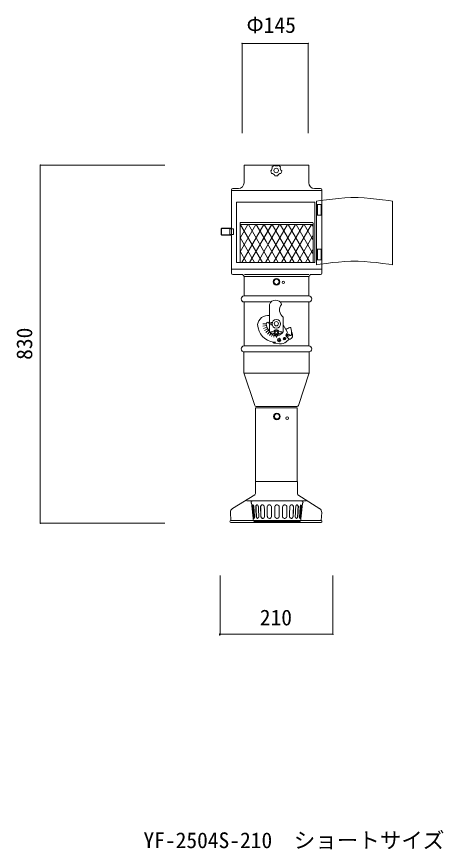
# Model space of a CAD drawing. Units: millimetres, scale not verified. Extents: x 1180 to 8247, y -2434 to 3459.
# Drawn here: x 5271 to 8247, y -2430 to 3379 of the extents above; entities that cross this region are included whole.
import ezdxf
from ezdxf.enums import TextEntityAlignment as Align

# ---------------------------------------------------------------- set-up
doc = ezdxf.new("R2010")
doc.units = ezdxf.units.MM
doc.header["$LTSCALE"] = 3
doc.header["$PDMODE"] = 32
doc.header["$PDSIZE"] = 1.5
doc.linetypes.add('DASHED1', pattern=[1.8, 1.2, -0.6])
doc.linetypes.add('LONG_DASHED1', pattern=[7, 6, -1])
doc.layers.add('1-1_NOTE', color=7, linetype='Continuous', lineweight=9)
doc.styles.add('ＭＳ ゴシック', font='')
doc.styles.get('ＭＳ ゴシック').set_extended_font_data('MS Gothic')

msp = doc.modelspace()

# ---------------------------------------------------------------- linework, layer by layer
at = {"layer": '1-1_NOTE'}
for p, q in [((6843.079, 3191.455), (7305.079, 3191.455)), ((6843.079, 3191.455), (6843.079, 2566.784)), ((7305.079, 3191.455), (7305.079, 2566.784)), ((5435.473, 2343.13), (5435.473, -155.073)), ((6856.985, 2219.91), (6856.985, 2343.13)), ((6856.985, 2343.13), (7307.592, 2343.13)), ((7070.901, 2338.91), (7091.696, 2338.91)), ((7307.592, 2219.91), (7307.592, 2343.13)), ((7307.592, 2314.91), (7307.592, 2215.915)), ((6769.055, 2165.602), (7399.055, 2165.602)), ((6769.092, 1588.91), (6769.092, 2170.91)), ((6816.985, 2179.91), (6778.092, 2179.91)), ((7347.592, 2179.91), (7390.092, 2179.91)), ((7399.092, 2101.062), (7399.092, 2170.91)), ((7363.047, 2092.251), (7363.047, 1648.251)), ((7891.047, 2092.251), (7891.047, 1648.251)), ((7350.936, 2083.373), (6803.223, 2083.373)), ((6803.223, 2083.373), (6803.223, 1663.373)), ((7350.936, 2083.373), (7350.936, 1663.373)), ((7363.686, 1993.57), (7363.686, 2068.57)), ((7363.686, 2053.57), (7369.686, 2053.57)), ((7369.686, 2008.57), (7363.686, 2008.57)), ((6828.652, 1937.509), (6828.652, 1663.373)), ((6828.652, 1928.509), (7338.652, 1928.509)), ((6938.846, 1928.509), (6828.652, 1737.648)), ((6883.42, 1928.509), (6828.652, 1833.648)), ((6832.784, 1927.185), (6985.784, 1663.185)), ((6834.652, 1943.509), (7332.652, 1943.509)), ((6994.009, 1928.56), (6841.009, 1664.56)), ((6888.969, 1927.701), (7038.969, 1663.701)), ((7048.762, 1927.185), (6895.762, 1663.185)), ((7011.463, 1808.952), (6942.437, 1928.509)), ((7049.697, 1928.509), (6987.851, 1821.388)), ((7150.939, 1663.373), (6997.863, 1928.509)), ((7160.548, 1928.509), (7007.472, 1663.373)), ((7105.123, 1928.509), (7028.193, 1795.262)), ((7206.365, 1663.373), (7053.288, 1928.509)), ((7215.974, 1928.509), (7062.898, 1663.373)), ((7261.79, 1663.373), (7108.714, 1928.509)), ((7271.399, 1928.509), (7118.323, 1663.373)), ((7317.216, 1663.373), (7164.14, 1928.509)), ((7326.825, 1928.509), (7173.749, 1663.373)), ((7338.652, 1722.244), (7219.565, 1928.509)), ((7338.652, 1818.244), (7274.991, 1928.509)), ((7338.652, 1914.244), (7330.417, 1928.509)), ((7338.652, 1937.509), (7338.652, 1663.373)), ((6697.187, 1859.504), (6697.187, 1897.904)), ((6699.587, 1859.504), (6699.587, 1897.904)), ((6701.987, 1902.704), (6764.387, 1902.704)), ((6701.987, 1900.304), (6764.387, 1900.304)), ((6758.491, 1899.222), (6758.491, 1858.422)), ((6782.491, 1899.222), (6758.491, 1899.222)), ((6782.491, 1899.222), (6782.491, 1858.422)), ((6701.987, 1857.104), (6764.387, 1857.104)), ((6701.987, 1854.704), (6764.387, 1854.704)), ((6758.491, 1858.422), (6782.491, 1858.422)), ((6929.236, 1663.373), (6828.652, 1837.59)), ((6987.851, 1821.388), (6975.268, 1799.594)), ((7095.513, 1663.373), (7011.463, 1808.952)), ((7338.652, 1852.994), (7229.175, 1663.373)), ((7028.193, 1795.262), (6952.047, 1663.373)), ((7338.652, 1756.994), (7284.6, 1663.373)), ((7363.581, 1682.107), (7363.581, 1757.107)), ((6873.811, 1663.373), (6828.652, 1741.59)), ((7363.581, 1742.107), (7369.581, 1742.107)), ((7369.581, 1697.107), (7363.581, 1697.107)), ((6803.223, 1663.373), (7350.936, 1663.373)), ((7399.092, 1588.91), (7399.092, 1657.062)), ((7399.092, 1615.91), (6769.092, 1615.91)), ((6841.092, 1579.91), (6778.092, 1579.91)), ((7309.092, 1579.91), (6859.092, 1579.91)), ((7327.092, 1579.91), (7390.092, 1579.91)), ((6857.592, 1429.91), (6857.592, 1564.91)), ((7310.592, 1564.91), (6860.592, 1564.91)), ((7307.592, 1429.91), (7307.592, 1564.91)), ((7310.592, 1429.91), (6854.592, 1429.91)), ((6857.592, 1081.91), (6857.592, 1387.91)), ((7041.39, 1387.91), (6857.592, 1387.91)), ((7034.007, 1180.536), (7034.007, 1371.036)), ((7307.592, 1387.91), (7112.215, 1387.91)), ((7307.592, 1081.91), (7307.592, 1387.91)), ((7130.007, 1180.536), (7130.007, 1282.536)), ((7011.528, 1236.036), (6986.686, 1236.036)), ((7012.599, 1223.797), (6988.135, 1219.483)), ((7044.507, 1227.786), (7044.507, 1244.286)), ((7053.164, 1244.286), (7044.507, 1244.286)), ((7053.164, 1227.786), (7044.507, 1227.786)), ((7158.114, 1180.477), (7129.57, 1229.397)), ((7015.779, 1211.93), (6992.435, 1203.434)), ((7020.971, 1200.796), (6999.457, 1188.375)), ((7028.017, 1190.733), (7008.987, 1174.765)), ((7034.616, 1179.557), (7020.736, 1163.016)), ((7043.304, 1168.999), (7034.347, 1153.485)), ((7044.526, 1171.698), (7067.007, 1168.698)), ((7119.489, 1171.698), (7097.007, 1168.698)), ((7150.997, 1162.071), (7157.463, 1170.439)), ((7054.582, 1160.686), (7049.406, 1146.463)), ((7060.886, 1106.572), (7075.008, 1107.214)), ((7061.022, 1103.575), (7060.886, 1106.572)), ((7063.731, 1100.756), (7064.055, 1103.713)), ((7067.783, 1155.367), (7065.455, 1142.163)), ((7082.007, 1147.536), (7082.007, 1140.715)), ((7096.487, 1121.394), (7096.608, 1124.392)), ((7099.485, 1121.274), (7096.487, 1121.394)), ((7099.605, 1124.271), (7096.608, 1124.392)), ((7099.364, 1118.276), (7099.485, 1121.274)), ((7102.362, 1118.155), (7099.364, 1118.276)), ((7099.605, 1124.271), (7099.726, 1127.269)), ((7102.724, 1127.148), (7099.726, 1127.269)), ((7102.362, 1118.155), (7102.482, 1121.153)), ((7105.48, 1121.032), (7102.482, 1121.153)), ((7102.603, 1124.151), (7102.724, 1127.148)), ((7105.601, 1124.03), (7102.603, 1124.151)), ((7105.48, 1121.032), (7105.601, 1124.03)), ((7150.908, 1110.48), (7171.03, 1127.884)), ((7164.762, 1135.13), (7151.312, 1150.68)), ((7171.03, 1127.884), (7164.762, 1135.13)), ((7179.277, 1155.036), (7175.074, 1159.895)), ((6860.282, 1082.054), (7308.5, 1082.054)), ((7105.116, 1096.217), (7063.731, 1100.756)), ((7045.092, 1039.91), (6851.592, 1039.91)), ((6856.092, 1039.91), (6856.092, 919.91)), ((6856.121, 892.656), (6856.121, 1038.84)), ((7307.592, 1039.91), (7045.092, 1039.91)), ((7310.898, 892.668), (7310.898, 1040.624)), ((6931.509, 666.491), (6856.121, 892.656)), ((6860.184, 890.963), (7311.617, 890.963)), ((7236.437, 666.526), (7310.898, 892.668)), ((6936.886, 648.879), (7227.886, 648.879)), ((6936.886, 135.726), (6936.886, 648.879)), ((7226.938, 659.654), (6940.996, 659.654)), ((7227.886, 648.879), (7227.886, 134.535)), ((6936.194, 51.166), (6936.194, 134.535)), ((6931.473, 42.673), (6776.636, -53.553)), ((7231.909, 41.639), (7385.826, -54.196)), ((6762.158, -80.489), (6764.436, -137.437)), ((7398.464, -81.04), (7394.436, -137.437)), ((7079.436, -137.437), (6764.436, -137.437)), ((7079.436, -149.437), (6764.436, -149.437)), ((7079.436, -137.437), (7394.436, -137.437)), ((7079.436, -149.437), (7394.436, -149.437)), ((6691.092, -930.383), (7477.092, -930.383))]:
    msp.add_line(p, q, dxfattribs=at)
at = {"layer": '1-1_NOTE', "color": 4}
for p, q in [((5435.473, 2343.13), (6303.918, 2343.13)), ((5435.473, -155.073), (6303.918, -155.073)), ((6691.092, -930.383), (6691.092, -519.015)), ((7477.092, -930.383), (7477.092, -519.015))]:
    msp.add_line(p, q, dxfattribs=at)
at = {"layer": '1-1_NOTE', "linetype": 'DASHED1'}
for p, q in [((7399.092, 1657.062), (7399.092, 2101.062)), ((7369.686, 2068.57), (7369.686, 1993.57)), ((7393.686, 1993.57), (7363.686, 1993.57)), ((7363.581, 1757.107), (7393.581, 1757.107)), ((7369.581, 1757.107), (7369.581, 1682.107)), ((7393.581, 1757.107), (7393.581, 1682.107)), ((7393.581, 1682.107), (7363.581, 1682.107)), ((6876.936, 0.563), (6876.936, 5.114)), ((6912.935, 0.563), (6876.936, 0.563)), ((6907.463, -4.149), (6912.935, 0.563)), ((6912.935, 0.563), (7260.936, 0.563)), ((7266.408, -4.149), (7260.936, 0.563)), ((7260.936, 0.563), (7289.537, 0.563)), ((6906.386, -12.024), (6909.443, -16.611)), ((6909.402, -16.615), (6921.935, -134.437)), ((6920.195, -106.199), (6915.809, -43.351)), ((6923.345, -106.199), (6918.959, -43.351)), ((6929.852, -105.523), (6925.467, -42.676)), ((6941.402, -106.335), (6938.115, -43.421)), ((6943.607, -106.335), (6940.32, -43.421)), ((6959.885, -105.367), (6956.597, -42.453)), ((6973.878, -106.363), (6971.689, -43.401)), ((6974.823, -106.048), (6972.634, -43.086)), ((7000.288, -105.159), (6998.098, -42.197)), ((7019.177, -106.194), (7018.087, -43.203)), ((7048.018, -42.681), (7049.108, -105.671)), ((7071.186, -42.937), (7071.186, -105.937)), ((7102.686, -42.937), (7102.686, -105.937)), ((7125.854, -42.681), (7124.764, -105.671)), ((7154.694, -106.194), (7155.785, -43.203)), ((7173.584, -105.159), (7175.774, -42.197)), ((7199.048, -106.048), (7201.238, -43.086)), ((7199.993, -106.363), (7202.183, -43.401)), ((7213.987, -105.367), (7217.275, -42.453)), ((7230.264, -106.335), (7233.551, -43.421)), ((7232.469, -106.335), (7235.756, -43.421)), ((7244.019, -105.523), (7248.405, -42.676)), ((7250.527, -106.199), (7254.913, -43.351)), ((7264.479, -16.534), (7251.936, -134.437)), ((7253.677, -106.199), (7258.063, -43.351)), ((7267.485, -12.024), (7264.428, -16.611)), ((7242.936, -143.437), (6930.935, -143.437))]:
    msp.add_line(p, q, dxfattribs=at)
at = {"layer": '1-1_NOTE'}
for points in [[(7363.047, 2092.251), (7387.904, 2095.63), (7430.761, 2101.282), (7473.618, 2106.447), (7516.475, 2110.817), (7559.332, 2114.085), (7602.19, 2115.942), (7627.047, 2116.251), (7651.904, 2115.942), (7694.761, 2114.085), (7737.618, 2110.817), (7780.475, 2106.447), (7823.332, 2101.282), (7866.19, 2095.63), (7891.047, 2092.251)], [(7363.047, 1648.251), (7387.904, 1651.63), (7430.761, 1657.282), (7473.618, 1662.447), (7516.475, 1666.817), (7559.332, 1670.085), (7602.19, 1671.942), (7627.047, 1672.251), (7651.904, 1671.942), (7694.761, 1670.085), (7737.618, 1666.817), (7780.475, 1662.447), (7823.332, 1657.282), (7866.19, 1651.63), (7891.047, 1648.251)], [(7044.526, 1171.698), (7044.526, 1180.698), (7067.007, 1183.698)], [(7119.489, 1171.698), (7119.489, 1180.698), (7097.007, 1183.698)], [(7061.022, 1103.575), (7075.144, 1104.217), (7075.008, 1107.214)], [(7073.757, 1154.145), (7082.007, 1147.536), (7090.257, 1154.145)], [(6936.194, 134.535), (7229.621, 134.535), (7229.621, 44.845)]]:
    msp.add_lwpolyline(points, dxfattribs=at)
at = {"layer": '1-1_NOTE', "linetype": 'DASHED1'}
msp.add_lwpolyline([(7363.686, 2068.57), (7393.686, 2068.57), (7393.686, 1993.57)], dxfattribs=at)
at = {"layer": '1-1_NOTE'}
msp.add_lwpolyline([(7133.559, 1139.105), (7130.607, 1130.603), (7136.495, 1123.796), (7145.334, 1125.491), (7148.285, 1133.994), (7142.397, 1140.801)], close=True, dxfattribs=at)
for centre, radius in [((7081.299, 2305.5), 15.75), ((7082.993, 1528.84), 23), ((7083.203, 1528.801), 18), ((7131.083, 1524.896), 8), ((7082.007, 1236.036), 30), ((7082.007, 1236.036), 15), ((7082.007, 1176.198), 15), ((7082.007, 1176.198), 9), ((7165.998, 1156.545), 7.5), ((7165.998, 1156.545), 6), ((7101.044, 1122.712), 12), ((7139.446, 1132.298), 4.5), ((7085.993, 589.84), 23), ((7086.203, 589.801), 18), ((7157.447, 577.612), 9)]:
    msp.add_circle(centre, radius, dxfattribs=at)
for centre, radius, start, end in [((7023.522, 2324.272), 29.25, 312.17187, 11.82813), ((7081.299, 2305.5), 38.25, 112.35627, 139.64373), ((7081.299, 2366.25), 29.25, 240.17187, 299.82813), ((7081.299, 2305.5), 38.25, 40.35627, 67.64373), ((7139.075, 2324.272), 29.25, 168.17187, 227.82813), ((7081.299, 2305.5), 38.25, 184.35627, 211.64373), ((7045.591, 2256.352), 29.25, 24.17187, 83.82813), ((7081.299, 2305.5), 38.25, 256.35627, 283.64373), ((7117.007, 2256.352), 29.25, 96.17187, 155.82813), ((7081.186, 2305.5), 38.25, 328.35627, 355.64373), ((7081.299, 2305.5), 38.25, 328.35627, 355.64373), ((6816.985, 2219.91), 40, 270, 0), ((7347.592, 2219.91), 40, 180, 270), ((6778.092, 2170.91), 9, 90, 180), ((7390.092, 2170.91), 9, 0, 90), ((6834.652, 1937.509), 6, 90, 180), ((7332.652, 1937.509), 6, 0, 90), ((6701.987, 1897.904), 4.8, 90, 180), ((6701.987, 1859.504), 4.8, 180, 270), ((6701.987, 1897.904), 2.4, 90, 180), ((6701.987, 1859.504), 2.4, 180, 270), ((6764.387, 1897.904), 4.8, 15.93796, 90), ((6764.387, 1897.904), 2.4, 33.31165, 90), ((6764.387, 1859.504), 2.4, 270, 333.20451), ((6764.387, 1859.504), 4.8, 270, 346.97339), ((6778.092, 1588.91), 9, 180, 270), ((6841.092, 1564.91), 15, 0, 90), ((7327.092, 1564.91), 15, 90, 180), ((7390.092, 1588.91), 9, 270, 0), ((6857.592, 1408.91), 21, 90, 270), ((7076.596, 1355.806), 45.23, 19.67743, 160.32256), ((7307.592, 1408.91), 21, 270, 90), ((7164.57, 1331.674), 60.076, 139.06517, 234.87869), ((7023.23, 1221.387), 72.129, 81.40654, 172.99953), ((7082.007, 1236.036), 130.5, 182.57289, 262.23984), ((7022.759, 1235.4), 11.249, 90, 181.22952), ((7082.007, 1236.036), 70.5, 180.51668, 227.08981), ((7022.759, 1235.4), 11.249, 3.23477, 90), ((7082.007, 1209.702), 56.167, 211.28448, 261.55359), ((7082.007, 1176.198), 18, 90, 156.05156), ((7082.007, 1176.198), 18, 203.94843, 336.05156), ((7082.007, 1176.198), 18, 23.94843, 90), ((7082.007, 1209.702), 56.167, 278.4464, 328.7155), ((7212.693, 1107.187), 109.221, 109.2178, 125.62424), ((7158.119, 1156.568), 9, 142.30957, 220.8582), ((7165.998, 1152.045), 12, 45, 220.8582), ((7150.341, 1175.942), 9, 322.30957, 30.26373), ((7165.998, 1156.545), 30, 277.19296, 41.19754), ((7178.997, 1206.516), 4.5, 80.26373, 119.82397), ((7178.997, 1206.516), 4.5, 358.37778, 80.26373), ((7086.829, 1175.206), 101.748, 350.44992, 19.28555), ((7111.657, 1155.86), 60, 263.74202, 310.8582), ((7182.68, 1157.98), 4.5, 220.8582, 4.3978), ((6857.592, 1060.91), 21, 90, 270), ((7307.592, 1060.91), 21, 270, 90), ((6863.121, 895.203), 7, 180, 203.82426), ((6863.121, 894.145), 7, 180, 202.91998), ((7303.898, 895.192), 7, 335.83337, 0), ((7303.898, 892.286), 7, 336.52901, 0), ((6940.996, 669.654), 10, 198.43495, 270), ((7226.938, 669.654), 10, 270, 341.77492), ((6926.194, 51.166), 10, 301.85967, 0), ((7237.194, 50.128), 10, 233.95661, 238.09189), ((6792.134, -79.29), 30, 120.34399, 182.29061), ((7368.54, -78.903), 30, 355.91438, 59.12337), ((6764.436, -143.437), 6, 90, 270), ((7394.436, -143.437), 6, 270, 90)]:
    msp.add_arc(centre, radius, start, end, dxfattribs=at)
at = {"layer": '1-1_NOTE', "linetype": 'LONG_DASHED1'}
msp.add_arc((7165.998, 1152.045), 59.25, 73.48132, 80.26373, dxfattribs=at)
at = {"layer": '1-1_NOTE', "linetype": 'DASHED1'}
for centre, radius, start, end in [((6911.378, -8.696), 6, 130.73247, 213.69007), ((7086.936, -42.937), 15.75, 0, 180), ((7262.493, -8.696), 6, 326.30993, 49.26753), ((7086.936, -105.937), 15.75, 180, 0), ((6930.935, -134.437), 9, 180, 270), ((7242.936, -134.437), 9, 270, 0), ((6691.092, -931.09), 6, 90, 270)]:
    msp.add_arc(centre, radius, start, end, dxfattribs=at)
for centre, major_axis, ratio, start_param, end_param in [((6920.629, -43.014), (-1.099, 15.712), 0.3, 4.71238898, 7.85398163), ((6923.779, -43.014), (-1.099, 15.712), 0.3, 0.31807841, 1.57079633), ((6947.347, -42.937), (-0.824, 15.728), 0.6, 4.71238898, 7.85398163), ((6949.552, -42.937), (-0.824, 15.728), 0.6, 0.08539564, 1.57079633), ((6984.412, -42.957), (-0.55, 15.74), 0.8, 0.19277883, 1.57079633), ((6985.357, -42.642), (-0.55, 15.74), 0.8, 4.71238898, 7.85398163), ((7033.048, -42.942), (-0.275, 15.748), 0.95, 4.71238898, 7.85398163), ((7140.824, -42.942), (0.275, 15.748), 0.95, 4.71238898, 7.85398163), ((7188.515, -42.642), (0.55, 15.74), 0.8, 4.71238898, 7.85398163), ((7189.46, -42.957), (0.55, 15.74), 0.8, 4.71238898, 6.09040648), ((7226.525, -42.937), (0.824, 15.728), 0.6, 4.71238898, 7.85398163), ((7224.32, -42.937), (0.824, 15.728), 0.6, 4.71238898, 6.19778966), ((7253.243, -43.014), (1.099, 15.712), 0.3, 4.71238898, 7.85398163), ((7250.093, -43.014), (1.099, 15.712), 0.3, 4.71238898, 5.9651069), ((6925.024, -105.861), (1.099, -15.712), 0.3, 4.71238898, 7.85398163), ((6928.174, -105.861), (1.099, -15.712), 0.3, 4.71238898, 5.92315697), ((6950.644, -105.851), (0.824, -15.728), 0.6, 4.71238898, 7.85398163), ((6952.849, -105.851), (0.824, -15.728), 0.6, 4.71238898, 6.13492104), ((6986.61, -105.918), (0.55, -15.74), 0.8, 4.71238898, 6.55389338), ((6987.555, -105.603), (0.55, -15.74), 0.8, 4.71238898, 7.85398163), ((7034.147, -105.933), (0.275, -15.748), 0.95, 4.71238898, 7.85398163), ((7139.724, -105.933), (-0.275, -15.748), 0.95, 4.71238898, 7.85398163), ((7186.316, -105.603), (-0.55, -15.74), 0.8, 4.71238898, 7.85398163), ((7187.261, -105.918), (-0.55, -15.74), 0.8, 6.01247724, 7.85398163), ((7223.228, -105.851), (-0.824, -15.728), 0.6, 4.71238898, 7.85398163), ((7221.023, -105.851), (-0.824, -15.728), 0.6, 0.14826426, 1.57079633), ((7248.848, -105.861), (-1.099, -15.712), 0.3, 4.71238898, 7.85398163), ((7245.698, -105.861), (-1.099, -15.712), 0.3, 0.36002834, 1.57079633)]:
    msp.add_ellipse(centre, major_axis=major_axis, ratio=ratio, start_param=start_param, end_param=end_param, dxfattribs=at)
at = {"layer": '1-1_NOTE'}
for p in [(6843.079, 3191.455), (7305.079, 3191.455)]:
    msp.add_point(p, dxfattribs=at)
at = {"layer": '1-1_NOTE', "color": 1}
for p in [(5435.473, 2343.13), (5435.473, -155.073), (6691.092, -930.383), (7477.092, -930.383)]:
    msp.add_point(p, dxfattribs=at)

# ---------------------------------------------------------------- texts
at = {"layer": '1-1_NOTE', "color": 3, "style": 'ＭＳ ゴシック'}
msp.add_text('Φ145', height=110, dxfattribs=at).set_placement((6873.821, 3232.083), align=Align.BOTTOM_LEFT)
at = {"layer": '1-1_NOTE', "style": 'ＭＳ ゴシック'}
msp.add_text('830', height=110, rotation=90, dxfattribs=at).set_placement((5412.62, 984.42), align=Align.BOTTOM_LEFT)
for s, p in [('210', (6966.678, -901.019)), ('YF-2504S-210\u3000ショートサイズ', (6155.368, -2455.077))]:
    msp.add_text(s, height=110, dxfattribs=at).set_placement(p, align=Align.BOTTOM_LEFT)

doc.saveas('drawing.dxf')
